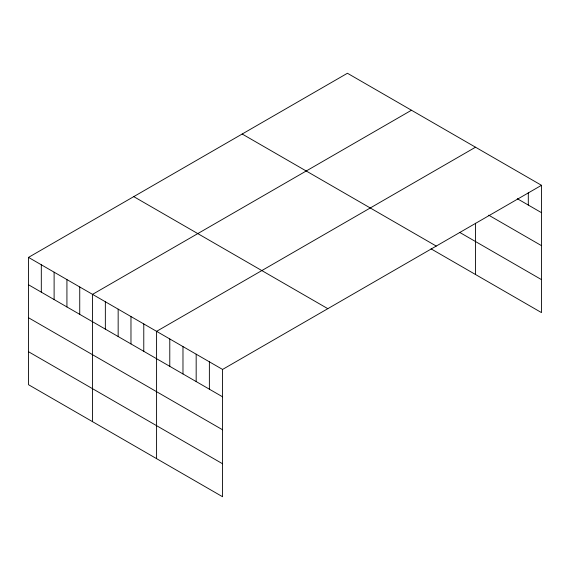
<?xml version="1.0" encoding="UTF-8"?>
<svg xmlns="http://www.w3.org/2000/svg" width="570" height="570" viewBox="0 0 570 570"><rect width="100%" height="100%" fill="white"/><g stroke="black" fill="none" stroke-linecap="round" stroke-linejoin="round"><path stroke-width="0.85" d="M28.5 257.391L222.571 369.438L222.571 496.741L28.5 384.7L28.5 257.391L347.429 73.259L541.5 185.3L541.5 312.609L431.062 248.848M411.476 110.231L92.54 294.362L92.54 421.672M475.515 147.21L156.586 331.341L156.586 458.651M222.571 369.438L541.5 185.3M517.303 198.709L541.5 212.674M488.711 215.175L541.5 245.656M459.698 232.403L541.5 279.628M242.186 134.021L436.25 246.069M133.751 196.629L327.814 308.669M28.5 284.765L222.571 396.813M28.5 317.739L222.571 429.787M28.5 351.719L222.571 463.766M528.305 192.696L528.305 205.058M475.515 223.24L475.515 274.512M209.375 361.815L209.375 389.189M196.173 354.198L196.173 381.572M182.977 346.581L182.977 373.956M169.782 338.958L169.782 366.332M143.775 323.945L143.775 351.32M130.972 316.549L130.972 343.924M118.161 309.154L118.161 336.528M105.35 301.758L105.35 329.132M79.736 286.974L79.736 314.348M66.925 279.578L66.925 306.952M54.114 272.182L54.114 299.556M41.311 264.786L41.311 292.161"/></g></svg>
